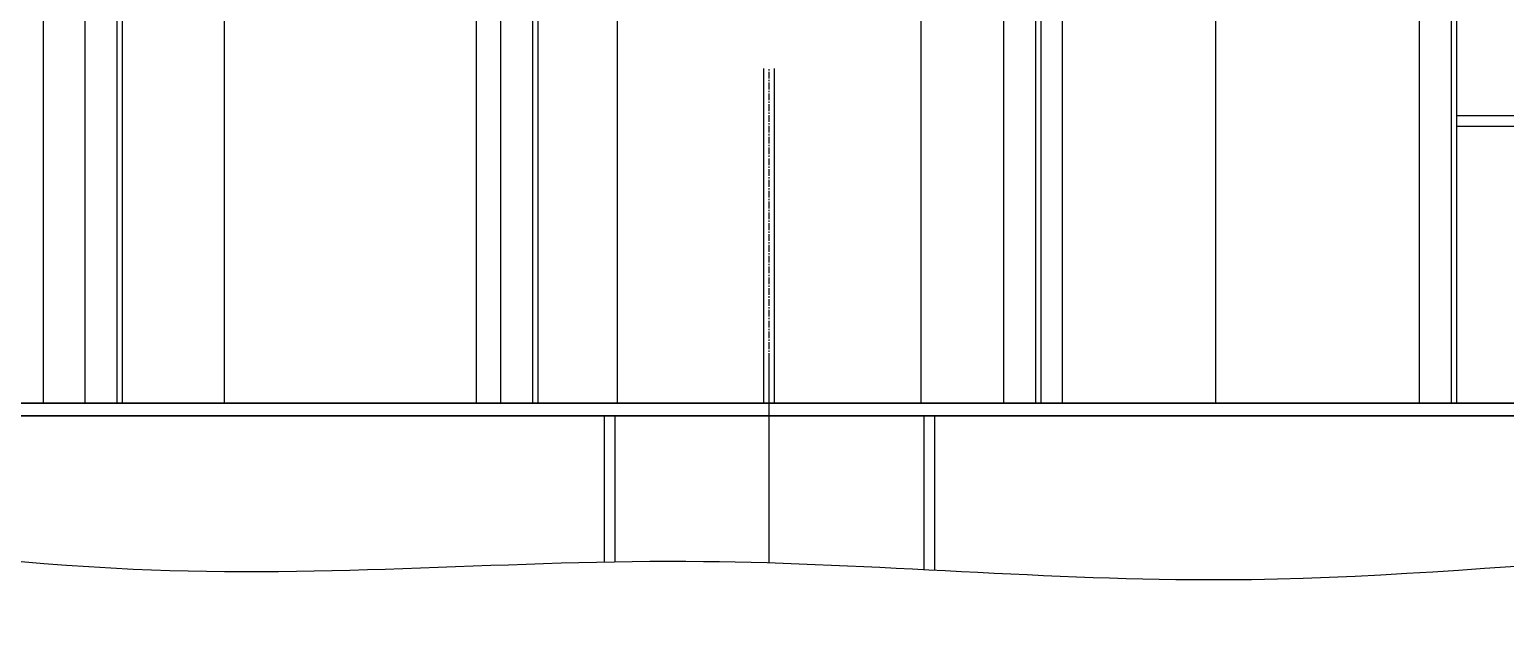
# Model space of a CAD drawing. Header units: millimetres. Extents: x 467 to 39028, y -12467 to 24298.
# Drawn here: x 16204 to 17589, y -1174 to -623 of the extents above; entities that cross this region are included whole.
import ezdxf

# ---------------------------------------------------------------- set-up
doc = ezdxf.new("R2010")
doc.units = ezdxf.units.MM
doc.linetypes.add('CENTER', pattern=[50.8, 31.75, -6.35, 6.35, -6.35])
doc.layers.add('Bord', color=1, linetype='Continuous')
doc.layers.add('Cen', color=5, linetype='CENTER')

msp = doc.modelspace()

# ---------------------------------------------------------------- linework, layer by layer
at = {"layer": 'Bord'}
for p, q in [((16216.402, -400.204), (16216.402, -974.204)), ((16255.662, -434.271), (16255.662, -974.204)), ((16285.662, -434.271), (16285.662, -967.587)), ((16290.662, -434.271), (16290.662, -960.97)), ((16386.402, -434.271), (16386.402, -974.204)), ((16645.662, -434.271), (16645.662, -974.204)), ((16675.662, -434.271), (16675.662, -974.204)), ((16680.662, -434.271), (16680.662, -974.204)), ((17117.957, -434.271), (17117.957, -974.204)), ((17147.957, -434.271), (17147.957, -974.204)), ((17152.957, -434.271), (17152.957, -974.204)), ((17316.902, -434.271), (17316.902, -974.204)), ((17507.958, -434.271), (17507.958, -974.204)), ((17537.958, -434.271), (17537.958, -974.204)), ((17542.958, -434.271), (17542.958, -974.204)), ((16755.402, -974.204), (16755.402, -482.204)), ((17040.402, -974.204), (17040.402, -482.204)), ((16622.943, -490.204), (16622.943, -974.204)), ((17172.943, -490.204), (17172.943, -974.204)), ((16892.902, -974.204), (16892.902, -660.111)), ((16902.902, -974.204), (16902.902, -660.111)), ((17542.958, -704.204), (17604.902, -704.204)), ((17542.958, -714.204), (17604.902, -714.204)), ((16897.902, -1123.963), (16897.902, -929.693)), ((16285.662, -960.97), (16285.662, -974.204)), ((16290.662, -960.97), (16290.662, -974.204)), ((13737.902, -974.204), (19718.724, -974.204)), ((16216.402, -974.204), (16386.402, -974.204)), ((16216.402, -974.204), (16386.402, -974.204)), ((16622.943, -974.204), (17172.943, -974.204)), ((16622.943, -974.204), (17172.943, -974.204)), ((16645.662, -974.204), (16680.662, -974.204)), ((16645.662, -974.204), (16680.662, -974.204)), ((17316.902, -974.204), (17507.958, -974.204)), ((17507.958, -974.204), (17542.958, -974.204)), ((17507.958, -974.204), (17542.958, -974.204)), ((13737.902, -986.204), (19713.27, -986.204)), ((16742.901, -986.204), (16742.901, -1123.251)), ((16752.901, -986.204), (16752.901, -1123.064)), ((17042.903, -986.204), (17042.903, -1130.338)), ((17052.903, -986.204), (17052.903, -1130.852))]:
    msp.add_line(p, q, dxfattribs=at)
at = {"layer": 'Bord', "ltscale": 30}
for p, q in [((19747.902, -974.204), (14047.902, -974.204)), ((19747.902, -986.204), (14047.902, -986.204))]:
    msp.add_line(p, q, dxfattribs=at)
msp.add_open_spline([(13875.905, -1091.861), (14141.014, -1078.105), (14392.52, -1134.356), (14873.023, -1145.509), (15556.865, -1019.387), (16283.852, -1159.077), (16805.36, -1105.57), (17419.244, -1166.268), (18009.246, -1067.706), (18688.617, -1173.839), (19188.46, -1056.865), (19564.837, -1129.264), (19709.392, -1174.46), (19747.902, -1171.409)], degree=3, knots=[143.43725897, 143.43725897, 143.43725897, 143.43725897, 315.92930174, 868.64223482, 1651.09301713, 2326.09157138, 2893.16112726, 3390.65156975, 4167.27808277, 4660.0046951, 5388.27424012, 5708.03366835, 5823.78419131, 5823.78419131, 5823.78419131, 5823.78419131], dxfattribs=at)
at = {"layer": 'Cen', "ltscale": 0.2}
msp.add_line((16897.902, -974.204), (16897.902, -660.111), dxfattribs=at)

doc.saveas('drawing.dxf')
